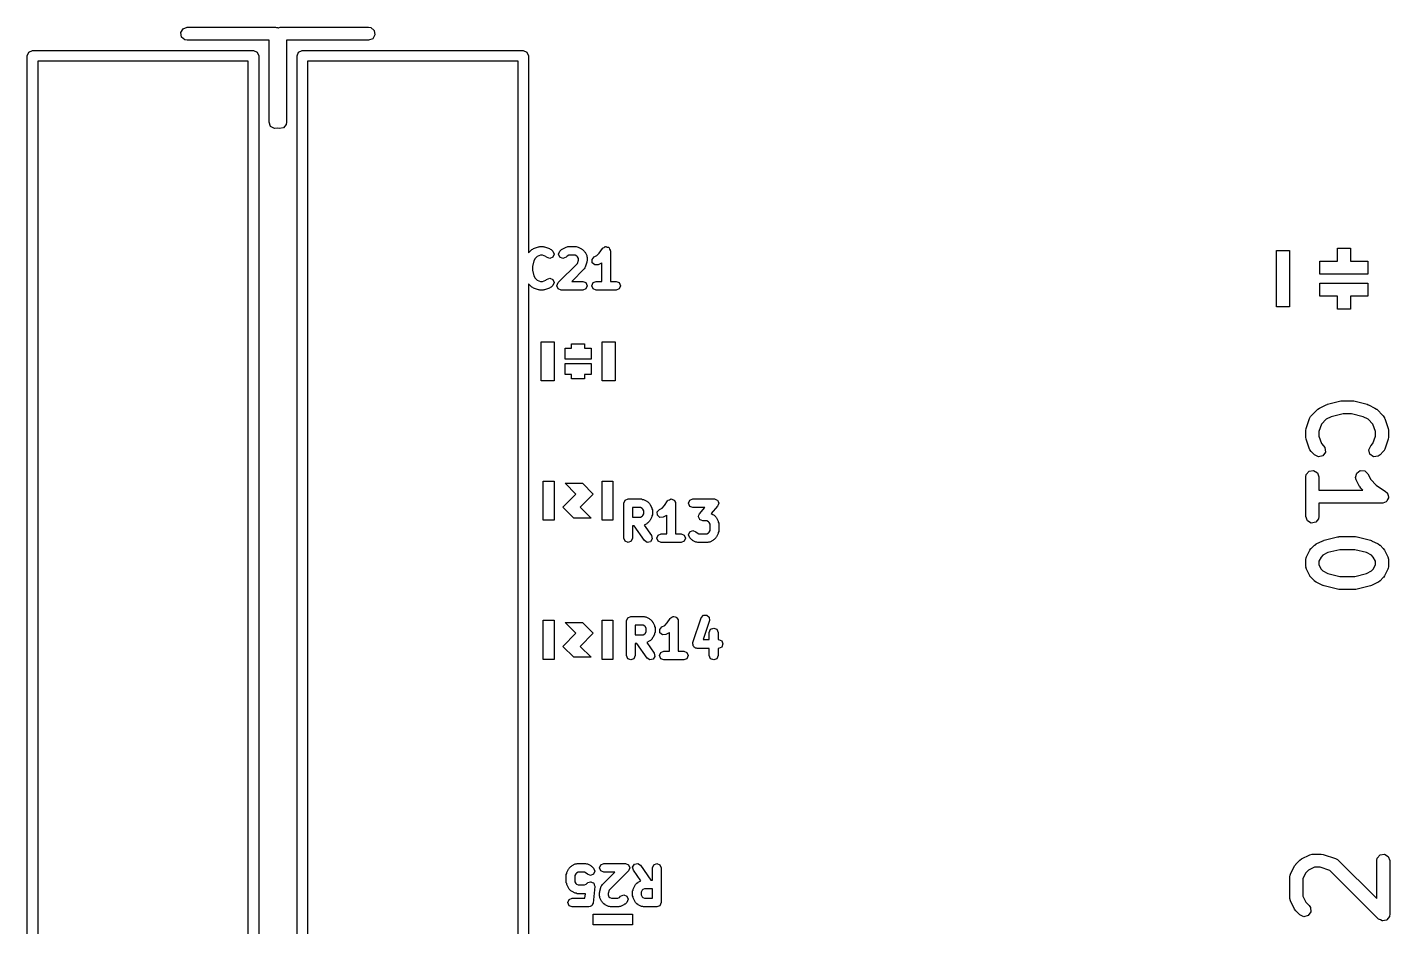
# Model space of a CAD drawing. Extents: x 99.7 to 144.3, y -109.9 to -50.
# Drawn here: x 119.12 to 134.78, y -60.3 to -49.96 of the extents above; entities that cross this region are included whole.
import ezdxf

# ---------------------------------------------------------------- set-up
doc = ezdxf.new("R2010")
doc.units = 0
doc.layers.add('BLACK', color=7, linetype='CONTINUOUS')

msp = doc.modelspace()

# ---------------------------------------------------------------- linework, layer by layer
at = {"layer": 'BLACK', "linetype": 'CONTINUOUS'}
for p, q in [((120.884, -50.023), (120.91, -49.9785)), ((120.893, -50.0735), (120.884, -50.023)), ((120.932, -50.1065), (120.893, -50.0735)), ((120.91, -49.9785), (120.958, -49.961)), ((120.958, -49.961), (121.974, -49.961)), ((121.974, -49.961), (121.984, -49.9627)), ((121.984, -49.9627), (121.987, -49.9621)), ((121.987, -49.9621), (121.99, -49.9638)), ((121.99, -49.9638), (122, -49.9655)), ((122, -49.9655), (122.003, -49.9685)), ((122.003, -49.9685), (122.008, -49.9677)), ((122.008, -49.9677), (122.026, -49.961)), ((122.026, -49.961), (123.042, -49.961)), ((123.042, -49.961), (123.068, -49.9655)), ((123.09, -50.0935), (123.042, -50.111)), ((123.068, -49.9655), (123.107, -49.9985)), ((123.116, -50.049), (123.09, -50.0935)), ((123.107, -49.9985), (123.116, -50.049)), ((119.12, -50.29), (119.138, -50.2476)), ((119.138, -50.2476), (119.18, -50.23)), ((119.18, -50.23), (121.72, -50.23)), ((120.958, -50.111), (120.932, -50.1065)), ((121.899, -50.111), (120.958, -50.111)), ((121.72, -50.23), (121.762, -50.2476)), ((121.762, -50.2476), (121.78, -50.29)), ((121.899, -51.052), (121.899, -50.111)), ((123.042, -50.111), (122.101, -50.111)), ((122.101, -50.111), (122.101, -51.052)), ((122.22, -50.29), (122.238, -50.2476)), ((122.238, -50.2476), (122.28, -50.23)), ((122.28, -50.23), (124.82, -50.23)), ((124.82, -50.23), (124.862, -50.2476)), ((124.862, -50.2476), (124.88, -50.29)), ((119.12, -70.61), (119.12, -50.29)), ((119.24, -50.35), (119.24, -70.55)), ((121.66, -50.35), (119.24, -50.35)), ((121.66, -70.55), (121.66, -50.35)), ((121.78, -50.29), (121.78, -70.61)), ((122.22, -70.61), (122.22, -50.29)), ((122.34, -50.35), (122.34, -70.55)), ((124.76, -50.35), (122.34, -50.35)), ((124.76, -70.55), (124.76, -50.35)), ((124.88, -50.29), (124.88, -52.5517)), ((121.917, -51.1002), (121.899, -51.052)), ((121.961, -51.1259), (121.917, -51.1002)), ((122.001, -51.1188), (121.961, -51.1259)), ((122.013, -51.1259), (122.001, -51.1188)), ((122.064, -51.117), (122.013, -51.1259)), ((122.096, -51.0777), (122.064, -51.117)), ((122.101, -51.052), (122.096, -51.0777)), ((124.88, -52.5517), (124.917, -52.5146)), ((124.917, -52.5146), (124.928, -52.5102)), ((124.928, -52.5102), (124.937, -52.5026)), ((124.937, -52.5026), (124.994, -52.4835)), ((124.979, -52.5937), (124.955, -52.6177)), ((125.018, -52.581), (124.979, -52.5937)), ((124.994, -52.4835), (125.002, -52.4841)), ((125.002, -52.4841), (125.01, -52.481)), ((125.01, -52.481), (125.048, -52.481)), ((125.04, -52.581), (125.018, -52.581)), ((125.078, -52.5937), (125.04, -52.581)), ((125.048, -52.481), (125.055, -52.4841)), ((125.055, -52.4841), (125.063, -52.4835)), ((125.063, -52.4835), (125.121, -52.5026)), ((125.088, -52.6044), (125.078, -52.5937)), ((125.124, -52.619), (125.088, -52.6044)), ((125.121, -52.5026), (125.129, -52.5102)), ((125.159, -52.6044), (125.124, -52.619)), ((125.129, -52.5102), (125.14, -52.5146)), ((125.14, -52.5146), (125.159, -52.5337)), ((125.159, -52.5337), (125.174, -52.569)), ((125.174, -52.569), (125.159, -52.6044)), ((125.226, -52.569), (125.241, -52.5337)), ((125.241, -52.6044), (125.226, -52.569)), ((125.241, -52.5337), (125.26, -52.5146)), ((125.276, -52.619), (125.241, -52.6044)), ((125.26, -52.5146), (125.267, -52.5115)), ((125.267, -52.5115), (125.273, -52.5053)), ((125.273, -52.5053), (125.311, -52.4862)), ((125.312, -52.6044), (125.276, -52.619)), ((125.311, -52.4862), (125.323, -52.4854)), ((125.325, -52.5911), (125.312, -52.6044)), ((125.323, -52.4854), (125.333, -52.481)), ((125.345, -52.581), (125.325, -52.5911)), ((125.333, -52.481), (125.429, -52.481)), ((125.417, -52.581), (125.345, -52.581)), ((125.437, -52.5911), (125.417, -52.581)), ((125.429, -52.481), (125.439, -52.4854)), ((125.445, -52.5987), (125.437, -52.5911)), ((125.439, -52.4854), (125.451, -52.4862)), ((125.455, -52.6189), (125.445, -52.5987)), ((125.451, -52.4862), (125.489, -52.5053)), ((125.489, -52.5053), (125.494, -52.5115)), ((125.494, -52.5115), (125.502, -52.5146)), ((125.502, -52.5146), (125.521, -52.5337)), ((125.521, -52.5337), (125.524, -52.5413)), ((125.524, -52.5413), (125.53, -52.5467)), ((125.53, -52.5467), (125.549, -52.5848)), ((125.549, -52.5848), (125.55, -52.5964)), ((125.55, -52.5964), (125.555, -52.6071)), ((125.555, -52.6071), (125.555, -52.6452)), ((125.61, -52.6294), (125.635, -52.6005)), ((125.635, -52.6005), (125.666, -52.5851)), ((125.666, -52.5851), (125.694, -52.5562)), ((125.694, -52.5562), (125.73, -52.5032)), ((125.73, -52.5032), (125.734, -52.5004)), ((125.734, -52.5004), (125.736, -52.4956)), ((125.736, -52.4956), (125.75, -52.49)), ((125.75, -52.49), (125.762, -52.4819)), ((125.762, -52.4819), (125.767, -52.4829)), ((125.767, -52.4829), (125.771, -52.481)), ((125.771, -52.481), (125.785, -52.4865)), ((125.785, -52.4865), (125.799, -52.4894)), ((125.799, -52.4894), (125.802, -52.4936)), ((125.802, -52.4936), (125.807, -52.4956)), ((125.807, -52.4956), (125.812, -52.5091)), ((125.812, -52.5091), (125.82, -52.5211)), ((125.82, -52.5211), (125.819, -52.5262)), ((125.819, -52.5262), (125.821, -52.531)), ((125.821, -52.531), (125.821, -52.881)), ((133.475, -53.175), (133.475, -52.525)), ((133.475, -52.525), (133.625, -52.525)), ((133.625, -52.525), (133.625, -53.175)), ((134.175, -52.65), (134.175, -52.5)), ((134.175, -52.5), (134.325, -52.5)), ((134.325, -52.5), (134.325, -52.65)), ((124.942, -52.6436), (124.926, -52.7085)), ((124.926, -52.7085), (124.926, -52.7534)), ((124.926, -52.7534), (124.942, -52.8183)), ((124.955, -52.6177), (124.942, -52.6436)), ((125.222, -52.8956), (125.442, -52.6754)), ((125.521, -52.7377), (125.378, -52.881)), ((125.442, -52.6754), (125.455, -52.6371)), ((125.455, -52.6371), (125.455, -52.6189)), ((125.526, -52.727), (125.521, -52.7377)), ((125.533, -52.7182), (125.526, -52.727)), ((125.552, -52.661), (125.533, -52.7182)), ((125.555, -52.6452), (125.552, -52.6528)), ((125.552, -52.6528), (125.552, -52.661)), ((125.612, -52.6676), (125.61, -52.6294)), ((125.641, -52.6927), (125.612, -52.6676)), ((125.68, -52.69), (125.641, -52.6927)), ((125.718, -52.6709), (125.68, -52.69)), ((125.721, -52.6665), (125.718, -52.6709)), ((125.721, -52.881), (125.721, -52.6665)), ((133.975, -52.8), (133.975, -52.65)), ((133.975, -52.65), (134.175, -52.65)), ((134.325, -52.65), (134.525, -52.65)), ((134.525, -52.65), (134.525, -52.8)), ((124.917, -52.9473), (124.88, -52.9102)), ((124.88, -52.9102), (124.88, -70.61)), ((124.942, -52.8183), (124.955, -52.8442)), ((124.955, -52.8442), (124.979, -52.8682)), ((124.979, -52.8682), (125.018, -52.881)), ((125.018, -52.881), (125.04, -52.881)), ((125.04, -52.881), (125.078, -52.8682)), ((125.078, -52.8682), (125.088, -52.8575)), ((125.088, -52.8575), (125.124, -52.8429)), ((125.124, -52.8429), (125.159, -52.8575)), ((125.159, -52.8575), (125.174, -52.8929)), ((125.174, -52.8929), (125.159, -52.9282)), ((125.207, -52.931), (125.222, -52.8956)), ((125.378, -52.881), (125.505, -52.881)), ((125.505, -52.881), (125.54, -52.8956)), ((125.54, -52.8956), (125.555, -52.931)), ((125.607, -52.931), (125.622, -52.8956)), ((125.622, -52.8956), (125.657, -52.881)), ((125.657, -52.881), (125.721, -52.881)), ((125.821, -52.881), (125.886, -52.881)), ((125.886, -52.881), (125.921, -52.8956)), ((125.921, -52.8956), (125.936, -52.931)), ((134.525, -52.8), (133.975, -52.8)), ((133.975, -53.05), (133.975, -52.9)), ((133.975, -52.9), (134.525, -52.9)), ((134.525, -52.9), (134.525, -53.05)), ((124.928, -52.9517), (124.917, -52.9473)), ((124.937, -52.9593), (124.928, -52.9517)), ((124.994, -52.9784), (124.937, -52.9593)), ((125.002, -52.9778), (124.994, -52.9784)), ((125.01, -52.981), (125.002, -52.9778)), ((125.048, -52.981), (125.01, -52.981)), ((125.055, -52.9778), (125.048, -52.981)), ((125.063, -52.9784), (125.055, -52.9778)), ((125.121, -52.9593), (125.063, -52.9784)), ((125.129, -52.9517), (125.121, -52.9593)), ((125.14, -52.9473), (125.129, -52.9517)), ((125.159, -52.9282), (125.14, -52.9473)), ((125.222, -52.9663), (125.207, -52.931)), ((125.257, -52.981), (125.222, -52.9663)), ((125.505, -52.981), (125.257, -52.981)), ((125.54, -52.9663), (125.505, -52.981)), ((125.555, -52.931), (125.54, -52.9663)), ((125.622, -52.9663), (125.607, -52.931)), ((125.657, -52.981), (125.622, -52.9663)), ((125.886, -52.981), (125.657, -52.981)), ((125.921, -52.9663), (125.886, -52.981)), ((125.936, -52.931), (125.921, -52.9663)), ((134.175, -53.05), (133.975, -53.05)), ((134.175, -53.2), (134.175, -53.05)), ((134.525, -53.05), (134.325, -53.05)), ((134.325, -53.05), (134.325, -53.2)), ((133.625, -53.175), (133.475, -53.175)), ((134.325, -53.2), (134.175, -53.2)), ((125.025, -54.025), (125.025, -53.575)), ((125.025, -53.575), (125.175, -53.575)), ((125.175, -53.575), (125.175, -54.025)), ((125.3, -53.775), (125.3, -53.65)), ((125.3, -53.65), (125.375, -53.65)), ((125.375, -53.65), (125.375, -53.6)), ((125.375, -53.6), (125.525, -53.6)), ((125.525, -53.6), (125.525, -53.65)), ((125.525, -53.65), (125.6, -53.65)), ((125.6, -53.65), (125.6, -53.775)), ((125.725, -54.025), (125.725, -53.575)), ((125.725, -53.575), (125.875, -53.575)), ((125.875, -53.575), (125.875, -54.025)), ((125.6, -53.775), (125.3, -53.775)), ((125.3, -53.95), (125.3, -53.825)), ((125.3, -53.825), (125.6, -53.825)), ((125.6, -53.825), (125.6, -53.95)), ((125.375, -53.95), (125.3, -53.95)), ((125.375, -54), (125.375, -53.95)), ((125.525, -54), (125.375, -54)), ((125.6, -53.95), (125.525, -53.95)), ((125.525, -53.95), (125.525, -54)), ((125.175, -54.025), (125.025, -54.025)), ((125.875, -54.025), (125.725, -54.025)), ((133.969, -54.3365), (134.045, -54.2984)), ((134.045, -54.2984), (134.057, -54.2947)), ((134.057, -54.2947), (134.06, -54.2927)), ((134.06, -54.2927), (134.213, -54.2546)), ((134.213, -54.2546), (134.228, -54.2536)), ((134.228, -54.2536), (134.231, -54.2524)), ((134.231, -54.2524), (134.345, -54.2524)), ((134.345, -54.2524), (134.36, -54.255)), ((134.36, -54.255), (134.363, -54.2546)), ((134.363, -54.2546), (134.516, -54.2927)), ((134.516, -54.2927), (134.528, -54.298)), ((134.528, -54.298), (134.531, -54.2984)), ((134.531, -54.2984), (134.607, -54.3365)), ((133.817, -54.5703), (133.855, -54.456)), ((133.855, -54.456), (133.867, -54.4331)), ((133.867, -54.4331), (133.871, -54.4308)), ((133.871, -54.4308), (133.873, -54.4267)), ((133.873, -54.4267), (133.949, -54.3505)), ((133.949, -54.3505), (133.968, -54.3377)), ((133.968, -54.3377), (133.969, -54.3365)), ((134.047, -54.4652), (133.992, -54.5203)), ((134.105, -54.4362), (134.047, -54.4652)), ((134.24, -54.4024), (134.105, -54.4362)), ((134.336, -54.4024), (134.24, -54.4024)), ((134.471, -54.4362), (134.336, -54.4024)), ((134.529, -54.4652), (134.471, -54.4362)), ((134.584, -54.5203), (134.529, -54.4652)), ((134.607, -54.3365), (134.625, -54.3498)), ((134.625, -54.3498), (134.627, -54.3505)), ((134.627, -54.3505), (134.703, -54.4267)), ((134.703, -54.4267), (134.718, -54.4481)), ((134.718, -54.4481), (134.718, -54.4525)), ((134.718, -54.4525), (134.721, -54.456)), ((134.721, -54.456), (134.759, -54.5703)), ((133.813, -54.594), (133.817, -54.572)), ((133.813, -54.6702), (133.813, -54.594)), ((133.817, -54.572), (133.817, -54.5703)), ((133.992, -54.5203), (133.963, -54.6062)), ((133.963, -54.6062), (133.963, -54.6581)), ((134.613, -54.6062), (134.584, -54.5203)), ((134.613, -54.6581), (134.613, -54.6062)), ((134.759, -54.5703), (134.763, -54.5925)), ((134.763, -54.5925), (134.763, -54.594)), ((134.763, -54.594), (134.763, -54.6702)), ((133.814, -54.6718), (133.813, -54.6702)), ((133.817, -54.694), (133.814, -54.6718)), ((133.855, -54.8082), (133.817, -54.694)), ((133.963, -54.6581), (133.992, -54.744)), ((133.992, -54.744), (134.017, -54.7696)), ((134.017, -54.7696), (134.032, -54.7909)), ((134.032, -54.7909), (134.037, -54.842)), ((134.537, -54.8161), (134.559, -54.7696)), ((134.559, -54.7696), (134.584, -54.744)), ((134.584, -54.744), (134.613, -54.6581)), ((134.759, -54.694), (134.721, -54.8082)), ((134.763, -54.6702), (134.759, -54.6923)), ((134.759, -54.6923), (134.759, -54.694)), ((133.858, -54.8118), (133.855, -54.8082)), ((133.858, -54.8162), (133.858, -54.8118)), ((133.873, -54.8376), (133.858, -54.8162)), ((133.911, -54.8757), (133.873, -54.8376)), ((133.958, -54.8973), (133.911, -54.8757)), ((134.007, -54.8841), (133.958, -54.8973)), ((134.037, -54.842), (134.007, -54.8841)), ((134.55, -54.8656), (134.537, -54.8161)), ((134.592, -54.8951), (134.55, -54.8656)), ((134.644, -54.8906), (134.592, -54.8951)), ((134.665, -54.8757), (134.644, -54.8906)), ((134.703, -54.8376), (134.665, -54.8757)), ((134.705, -54.8335), (134.703, -54.8376)), ((134.709, -54.8311), (134.705, -54.8335)), ((134.721, -54.8082), (134.709, -54.8311)), ((133.813, -55.1274), (133.818, -55.1017)), ((133.818, -55.1017), (133.851, -55.0624)), ((133.851, -55.0624), (133.901, -55.0535)), ((133.901, -55.0535), (133.946, -55.0792)), ((133.946, -55.0792), (133.963, -55.1274)), ((134.385, -55.136), (134.397, -55.0861)), ((134.397, -55.0861), (134.438, -55.0555)), ((134.438, -55.0555), (134.489, -55.0586)), ((134.489, -55.0586), (134.527, -55.0938)), ((134.527, -55.0938), (134.559, -55.1591)), ((125.05, -55.625), (125.05, -55.175)), ((125.05, -55.175), (125.175, -55.175)), ((125.175, -55.175), (125.175, -55.625)), ((125.425, -55.325), (125.3, -55.2)), ((125.3, -55.2), (125.5, -55.2)), ((125.5, -55.2), (125.625, -55.325)), ((125.725, -55.625), (125.725, -55.175)), ((125.725, -55.175), (125.85, -55.175)), ((125.85, -55.175), (125.85, -55.625)), ((133.813, -55.5845), (133.813, -55.1274)), ((133.963, -55.1274), (133.963, -55.281)), ((134.392, -55.1609), (134.385, -55.136)), ((134.431, -55.2371), (134.392, -55.1609)), ((134.432, -55.2382), (134.431, -55.2371)), ((134.445, -55.2566), (134.432, -55.2382)), ((134.469, -55.281), (134.445, -55.2566)), ((134.559, -55.1591), (134.622, -55.2215)), ((134.622, -55.2215), (134.73, -55.2935)), ((125.275, -55.475), (125.425, -55.325)), ((125.625, -55.325), (125.475, -55.475)), ((125.975, -55.431), (125.99, -55.3956)), ((125.99, -55.3956), (126.025, -55.381)), ((126.025, -55.381), (126.178, -55.381)), ((126.178, -55.381), (126.188, -55.3854)), ((126.188, -55.3854), (126.2, -55.3862)), ((126.2, -55.3862), (126.238, -55.4053)), ((126.238, -55.4053), (126.243, -55.4115)), ((126.243, -55.4115), (126.251, -55.4146)), ((126.251, -55.4146), (126.27, -55.4337)), ((126.444, -55.4562), (126.479, -55.4032)), ((126.479, -55.4032), (126.483, -55.4004)), ((126.483, -55.4004), (126.485, -55.3956)), ((126.485, -55.3956), (126.499, -55.39)), ((126.499, -55.39), (126.511, -55.3819)), ((126.511, -55.3819), (126.516, -55.3829)), ((126.516, -55.3829), (126.52, -55.381)), ((126.52, -55.381), (126.534, -55.3865)), ((126.534, -55.3865), (126.548, -55.3893)), ((126.548, -55.3893), (126.551, -55.3936)), ((126.551, -55.3936), (126.556, -55.3956)), ((126.556, -55.3956), (126.561, -55.409)), ((126.561, -55.409), (126.57, -55.4211)), ((126.57, -55.4211), (126.569, -55.4262)), ((126.718, -55.431), (126.733, -55.3956)), ((126.733, -55.3956), (126.768, -55.381)), ((126.768, -55.381), (127.016, -55.381)), ((127.016, -55.381), (127.032, -55.3877)), ((127.032, -55.3877), (127.049, -55.3933)), ((127.049, -55.3933), (127.049, -55.3949)), ((127.049, -55.3949), (127.051, -55.3956)), ((127.051, -55.3956), (127.058, -55.4119)), ((127.058, -55.4119), (127.066, -55.4276)), ((133.963, -55.281), (134.469, -55.281)), ((134.716, -55.4208), (134.696, -55.4305)), ((134.736, -55.4134), (134.716, -55.4208)), ((134.73, -55.2935), (134.749, -55.3115)), ((134.738, -55.4097), (134.736, -55.4134)), ((134.742, -55.4078), (134.738, -55.4097)), ((134.751, -55.3878), (134.742, -55.4078)), ((134.749, -55.3115), (134.75, -55.3157)), ((134.75, -55.3157), (134.753, -55.3185)), ((134.762, -55.369), (134.751, -55.3878)), ((134.753, -55.3185), (134.757, -55.3399)), ((134.757, -55.3399), (134.763, -55.3608)), ((134.763, -55.3608), (134.761, -55.3647)), ((134.761, -55.3647), (134.762, -55.369)), ((125.4, -55.6), (125.275, -55.475)), ((125.475, -55.475), (125.6, -55.6)), ((125.975, -55.831), (125.975, -55.431)), ((126.075, -55.481), (126.075, -55.5905)), ((126.166, -55.481), (126.075, -55.481)), ((126.186, -55.4911), (126.166, -55.481)), ((126.166, -55.5905), (126.186, -55.5803)), ((126.194, -55.4987), (126.186, -55.4911)), ((126.186, -55.5803), (126.194, -55.5728)), ((126.204, -55.5189), (126.194, -55.4987)), ((126.194, -55.5728), (126.204, -55.5525)), ((126.204, -55.5525), (126.204, -55.5189)), ((126.27, -55.4337), (126.273, -55.4413)), ((126.273, -55.4413), (126.279, -55.4467)), ((126.279, -55.4467), (126.299, -55.4848)), ((126.299, -55.4848), (126.299, -55.4964)), ((126.299, -55.4964), (126.304, -55.5071)), ((126.304, -55.5643), (126.299, -55.575)), ((126.299, -55.575), (126.299, -55.5866)), ((126.304, -55.5071), (126.304, -55.5643)), ((126.359, -55.5294), (126.384, -55.5005)), ((126.361, -55.5676), (126.359, -55.5294)), ((126.39, -55.5927), (126.361, -55.5676)), ((126.384, -55.5005), (126.415, -55.4851)), ((126.415, -55.4851), (126.444, -55.4562)), ((126.467, -55.5709), (126.429, -55.59)), ((126.47, -55.5665), (126.467, -55.5709)), ((126.47, -55.781), (126.47, -55.5665)), ((126.569, -55.4262), (126.57, -55.431)), ((126.57, -55.431), (126.57, -55.781)), ((126.733, -55.4663), (126.718, -55.431)), ((126.768, -55.481), (126.733, -55.4663)), ((126.906, -55.481), (126.768, -55.481)), ((126.832, -55.5833), (126.839, -55.5671)), ((126.839, -55.5671), (126.845, -55.5504)), ((126.845, -55.5504), (126.906, -55.481)), ((127.053, -55.4639), (126.98, -55.5477)), ((126.98, -55.5477), (127, -55.5577)), ((127, -55.5577), (127.005, -55.5639)), ((127.005, -55.5639), (127.013, -55.567)), ((127.013, -55.567), (127.032, -55.5861)), ((127.059, -55.4472), (127.053, -55.4639)), ((127.066, -55.431), (127.059, -55.4472)), ((127.066, -55.4276), (127.065, -55.4293)), ((127.065, -55.4293), (127.066, -55.431)), ((134.688, -55.431), (133.963, -55.431)), ((133.963, -55.431), (133.963, -55.5845)), ((134.692, -55.4295), (134.688, -55.431)), ((134.696, -55.4305), (134.692, -55.4295)), ((125.175, -55.625), (125.05, -55.625)), ((125.6, -55.6), (125.4, -55.6)), ((125.85, -55.625), (125.725, -55.625)), ((126.075, -55.5905), (126.166, -55.5905)), ((126.094, -55.6905), (126.075, -55.6905)), ((126.075, -55.6905), (126.075, -55.831)), ((126.213, -55.8596), (126.094, -55.6905)), ((126.238, -55.6661), (126.209, -55.6804)), ((126.209, -55.6804), (126.295, -55.8023)), ((126.243, -55.6599), (126.238, -55.6661)), ((126.251, -55.6568), (126.243, -55.6599)), ((126.27, -55.6377), (126.251, -55.6568)), ((126.273, -55.6301), (126.27, -55.6377)), ((126.279, -55.6247), (126.273, -55.6301)), ((126.299, -55.5866), (126.279, -55.6247)), ((126.429, -55.59), (126.39, -55.5927)), ((126.833, -55.585), (126.832, -55.5833)), ((126.832, -55.5867), (126.833, -55.585)), ((126.84, -55.6024), (126.832, -55.5867)), ((126.847, -55.6187), (126.84, -55.6024)), ((126.849, -55.6194), (126.847, -55.6187)), ((126.849, -55.621), (126.849, -55.6194)), ((126.866, -55.6266), (126.849, -55.621)), ((126.882, -55.6333), (126.866, -55.6266)), ((126.928, -55.6333), (126.882, -55.6333)), ((126.948, -55.6435), (126.928, -55.6333)), ((126.956, -55.651), (126.948, -55.6435)), ((126.966, -55.6713), (126.956, -55.651)), ((126.966, -55.743), (126.966, -55.6713)), ((127.032, -55.5861), (127.035, -55.5937)), ((127.035, -55.5937), (127.041, -55.5991)), ((127.041, -55.5991), (127.06, -55.6372)), ((127.06, -55.6372), (127.061, -55.6488)), ((127.061, -55.6488), (127.066, -55.6595)), ((127.066, -55.6595), (127.066, -55.7548)), ((133.831, -55.6327), (133.813, -55.5845)), ((133.875, -55.6584), (133.831, -55.6327)), ((133.926, -55.6495), (133.875, -55.6584)), ((133.959, -55.6102), (133.926, -55.6495)), ((133.963, -55.5845), (133.959, -55.6102)), ((125.99, -55.8663), (125.975, -55.831)), ((126.025, -55.881), (125.99, -55.8663)), ((126.061, -55.8663), (126.025, -55.881)), ((126.075, -55.831), (126.061, -55.8663)), ((126.245, -55.8802), (126.213, -55.8596)), ((126.282, -55.8719), (126.245, -55.8802)), ((126.303, -55.8396), (126.282, -55.8719)), ((126.295, -55.8023), (126.303, -55.8396)), ((126.356, -55.831), (126.371, -55.7956)), ((126.371, -55.8663), (126.356, -55.831)), ((126.371, -55.7956), (126.406, -55.781)), ((126.406, -55.881), (126.371, -55.8663)), ((126.406, -55.781), (126.47, -55.781)), ((126.635, -55.881), (126.406, -55.881)), ((126.57, -55.781), (126.635, -55.781)), ((126.635, -55.781), (126.67, -55.7956)), ((126.67, -55.8663), (126.635, -55.881)), ((126.67, -55.7956), (126.685, -55.831)), ((126.685, -55.831), (126.67, -55.8663)), ((126.718, -55.7929), (126.733, -55.7575)), ((126.733, -55.8282), (126.718, -55.7929)), ((126.733, -55.7575), (126.768, -55.7429)), ((126.752, -55.8473), (126.733, -55.8282)), ((126.759, -55.8504), (126.752, -55.8473)), ((126.765, -55.8566), (126.759, -55.8504)), ((126.803, -55.8757), (126.765, -55.8566)), ((126.768, -55.7429), (126.803, -55.7575)), ((126.803, -55.7575), (126.817, -55.7708)), ((126.814, -55.8765), (126.803, -55.8757)), ((126.825, -55.881), (126.814, -55.8765)), ((126.817, -55.7708), (126.837, -55.781)), ((126.94, -55.881), (126.825, -55.881)), ((126.837, -55.781), (126.928, -55.781)), ((126.928, -55.781), (126.948, -55.7708)), ((126.95, -55.8765), (126.94, -55.881)), ((126.948, -55.7708), (126.956, -55.7632)), ((126.962, -55.8757), (126.95, -55.8765)), ((126.956, -55.7632), (126.966, -55.743)), ((127, -55.8566), (126.962, -55.8757)), ((127.005, -55.8504), (127, -55.8566)), ((127.013, -55.8473), (127.005, -55.8504)), ((127.032, -55.8282), (127.013, -55.8473)), ((127.035, -55.8206), (127.032, -55.8282)), ((127.041, -55.8152), (127.035, -55.8206)), ((127.06, -55.7771), (127.041, -55.8152)), ((127.061, -55.7655), (127.06, -55.7771)), ((127.066, -55.7548), (127.061, -55.7655)), ((133.931, -55.8984), (134.007, -55.8603)), ((134.007, -55.8603), (134.019, -55.8566)), ((134.019, -55.8566), (134.022, -55.8546)), ((134.022, -55.8546), (134.175, -55.8165)), ((134.175, -55.8165), (134.19, -55.8155)), ((134.19, -55.8155), (134.193, -55.8143)), ((134.193, -55.8143), (134.383, -55.8143)), ((134.383, -55.8143), (134.398, -55.8169)), ((134.398, -55.8169), (134.402, -55.8165)), ((134.402, -55.8165), (134.554, -55.8546)), ((134.554, -55.8546), (134.566, -55.8599)), ((134.566, -55.8599), (134.569, -55.8603)), ((134.569, -55.8603), (134.645, -55.8984)), ((133.818, -56.0541), (133.821, -56.0507)), ((133.821, -56.0462), (133.859, -55.97)), ((133.821, -56.0507), (133.821, -56.0462)), ((133.859, -55.97), (133.872, -55.952)), ((133.872, -55.952), (133.873, -55.9505)), ((133.873, -55.9505), (133.911, -55.9124)), ((133.911, -55.9124), (133.93, -55.8996)), ((133.93, -55.8996), (133.931, -55.8984)), ((133.988, -56.048), (133.963, -56.0975)), ((134.009, -56.0271), (133.988, -56.048)), ((134.067, -55.9981), (134.009, -56.0271)), ((134.202, -55.9643), (134.067, -55.9981)), ((134.374, -55.9643), (134.202, -55.9643)), ((134.51, -55.9981), (134.374, -55.9643)), ((134.567, -56.0271), (134.51, -55.9981)), ((134.588, -56.048), (134.567, -56.0271)), ((134.613, -56.0975), (134.588, -56.048)), ((134.645, -55.8984), (134.663, -55.9117)), ((134.663, -55.9117), (134.665, -55.9124)), ((134.665, -55.9124), (134.703, -55.9505)), ((134.703, -55.9505), (134.716, -55.9689)), ((134.716, -55.9689), (134.717, -55.97)), ((134.717, -55.97), (134.755, -56.0462)), ((134.755, -56.0462), (134.763, -56.0712)), ((133.813, -56.0798), (133.818, -56.0541)), ((133.813, -56.156), (133.813, -56.0798)), ((133.815, -56.1602), (133.813, -56.156)), ((133.814, -56.1645), (133.815, -56.1602)), ((133.821, -56.1895), (133.814, -56.1645)), ((133.859, -56.2657), (133.821, -56.1895)), ((133.963, -56.0975), (133.963, -56.1382)), ((133.963, -56.1382), (133.988, -56.1877)), ((133.988, -56.1877), (134.009, -56.2086)), ((134.009, -56.2086), (134.067, -56.2376)), ((134.51, -56.2376), (134.567, -56.2086)), ((134.567, -56.2086), (134.588, -56.1877)), ((134.588, -56.1877), (134.613, -56.1382)), ((134.613, -56.1382), (134.613, -56.0975)), ((134.755, -56.1895), (134.717, -56.2657)), ((134.756, -56.185), (134.755, -56.1895)), ((134.759, -56.1816), (134.756, -56.185)), ((134.763, -56.156), (134.759, -56.1816)), ((134.763, -56.0712), (134.762, -56.0755)), ((134.762, -56.0755), (134.763, -56.0798)), ((134.763, -56.0798), (134.763, -56.156)), ((133.86, -56.2668), (133.859, -56.2657)), ((133.873, -56.2852), (133.86, -56.2668)), ((133.911, -56.3233), (133.873, -56.2852)), ((133.913, -56.324), (133.911, -56.3233)), ((133.931, -56.3373), (133.913, -56.324)), ((134.007, -56.3754), (133.931, -56.3373)), ((134.067, -56.2376), (134.202, -56.2714)), ((134.202, -56.2714), (134.374, -56.2714)), ((134.374, -56.2714), (134.51, -56.2376)), ((134.645, -56.3373), (134.569, -56.3754)), ((134.647, -56.3361), (134.645, -56.3373)), ((134.665, -56.3233), (134.647, -56.3361)), ((134.703, -56.2852), (134.665, -56.3233)), ((134.704, -56.2837), (134.703, -56.2852)), ((134.717, -56.2657), (134.704, -56.2837)), ((134.01, -56.3758), (134.007, -56.3754)), ((134.022, -56.3811), (134.01, -56.3758)), ((134.175, -56.4192), (134.022, -56.3811)), ((134.178, -56.4188), (134.175, -56.4192)), ((134.193, -56.4214), (134.178, -56.4188)), ((134.383, -56.4214), (134.193, -56.4214)), ((134.387, -56.4202), (134.383, -56.4214)), ((134.402, -56.4192), (134.387, -56.4202)), ((134.554, -56.3811), (134.402, -56.4192)), ((134.557, -56.3791), (134.554, -56.3811)), ((134.569, -56.3754), (134.557, -56.3791)), ((125.05, -57.225), (125.05, -56.775)), ((125.05, -56.775), (125.175, -56.775)), ((125.175, -56.775), (125.175, -57.225)), ((125.425, -56.925), (125.3, -56.8)), ((125.3, -56.8), (125.5, -56.8)), ((125.5, -56.8), (125.625, -56.925)), ((125.725, -57.225), (125.725, -56.775)), ((125.725, -56.775), (125.85, -56.775)), ((125.85, -56.775), (125.85, -57.225)), ((126.005, -56.781), (126.02, -56.7456)), ((126.005, -57.181), (126.005, -56.781)), ((126.02, -56.7456), (126.055, -56.731)), ((126.055, -56.731), (126.208, -56.731)), ((126.105, -56.831), (126.105, -56.9405)), ((126.196, -56.831), (126.105, -56.831)), ((126.216, -56.8411), (126.196, -56.831)), ((126.208, -56.731), (126.218, -56.7354)), ((126.218, -56.7354), (126.23, -56.7362)), ((126.23, -56.7362), (126.268, -56.7553)), ((126.268, -56.7553), (126.273, -56.7615)), ((126.273, -56.7615), (126.281, -56.7646)), ((126.281, -56.7646), (126.3, -56.7837)), ((126.3, -56.7837), (126.303, -56.7913)), ((126.303, -56.7913), (126.309, -56.7967)), ((126.309, -56.7967), (126.329, -56.8348)), ((126.329, -56.8348), (126.329, -56.8464)), ((126.445, -56.8351), (126.474, -56.8062)), ((126.474, -56.8062), (126.509, -56.7532)), ((126.509, -56.7532), (126.513, -56.7504)), ((126.513, -56.7504), (126.515, -56.7456)), ((126.515, -56.7456), (126.529, -56.74)), ((126.529, -56.74), (126.541, -56.7319)), ((126.541, -56.7319), (126.546, -56.7329)), ((126.546, -56.7329), (126.55, -56.731)), ((126.55, -56.731), (126.564, -56.7365)), ((126.564, -56.7365), (126.578, -56.7393)), ((126.578, -56.7393), (126.581, -56.7436)), ((126.581, -56.7436), (126.586, -56.7456)), ((126.586, -56.7456), (126.591, -56.759)), ((126.591, -56.759), (126.6, -56.7711)), ((126.6, -56.7711), (126.599, -56.7762)), ((126.599, -56.7762), (126.6, -56.781)), ((126.6, -56.781), (126.6, -57.131)), ((126.77, -57.0318), (126.865, -56.7461)), ((126.865, -56.7461), (126.89, -56.7172)), ((126.96, -56.7777), (126.887, -56.9976)), ((126.89, -56.7172), (126.928, -56.7145)), ((126.928, -56.7145), (126.957, -56.7395)), ((126.957, -56.7395), (126.96, -56.7777)), ((125.275, -57.075), (125.425, -56.925)), ((125.625, -56.925), (125.475, -57.075)), ((126.105, -56.9405), (126.196, -56.9405)), ((126.196, -56.9405), (126.216, -56.9303)), ((126.224, -56.8487), (126.216, -56.8411)), ((126.216, -56.9303), (126.224, -56.9228)), ((126.234, -56.8689), (126.224, -56.8487)), ((126.224, -56.9228), (126.234, -56.9025)), ((126.234, -56.9025), (126.234, -56.8689)), ((126.3, -56.9877), (126.281, -57.0068)), ((126.303, -56.9801), (126.3, -56.9877)), ((126.309, -56.9747), (126.303, -56.9801)), ((126.329, -56.9366), (126.309, -56.9747)), ((126.329, -56.8464), (126.334, -56.8571)), ((126.334, -56.9143), (126.329, -56.925)), ((126.329, -56.925), (126.329, -56.9366)), ((126.334, -56.8571), (126.334, -56.9143)), ((126.389, -56.8794), (126.414, -56.8505)), ((126.391, -56.9176), (126.389, -56.8794)), ((126.42, -56.9427), (126.391, -56.9176)), ((126.414, -56.8505), (126.445, -56.8351)), ((126.459, -56.94), (126.42, -56.9427)), ((126.497, -56.9209), (126.459, -56.94)), ((126.5, -56.9165), (126.497, -56.9209)), ((126.5, -57.131), (126.5, -56.9165)), ((126.958, -56.9143), (126.972, -56.8789)), ((126.958, -56.9976), (126.958, -56.9143)), ((126.972, -56.8789), (127.008, -56.8643)), ((127.008, -56.8643), (127.043, -56.8789)), ((127.043, -56.8789), (127.058, -56.9143)), ((127.058, -56.9143), (127.058, -56.9976)), ((125.4, -57.2), (125.275, -57.075)), ((125.475, -57.075), (125.6, -57.2)), ((126.124, -57.0405), (126.105, -57.0405)), ((126.105, -57.0405), (126.105, -57.181)), ((126.243, -57.2096), (126.124, -57.0405)), ((126.268, -57.0161), (126.239, -57.0304)), ((126.239, -57.0304), (126.325, -57.1523)), ((126.273, -57.0099), (126.268, -57.0161)), ((126.281, -57.0068), (126.273, -57.0099)), ((126.386, -57.181), (126.401, -57.1456)), ((126.401, -57.1456), (126.436, -57.131)), ((126.436, -57.131), (126.5, -57.131)), ((126.6, -57.131), (126.665, -57.131)), ((126.665, -57.131), (126.7, -57.1456)), ((126.7, -57.1456), (126.715, -57.181)), ((126.767, -57.0476), (126.77, -57.04)), ((126.772, -57.0584), (126.767, -57.0476)), ((126.77, -57.04), (126.77, -57.0318)), ((126.772, -57.07), (126.772, -57.0584)), ((126.779, -57.0754), (126.772, -57.07)), ((126.782, -57.083), (126.779, -57.0754)), ((126.793, -57.0874), (126.782, -57.083)), ((126.801, -57.0951), (126.793, -57.0874)), ((126.81, -57.0945), (126.801, -57.0951)), ((126.817, -57.0976), (126.81, -57.0945)), ((126.958, -57.0976), (126.817, -57.0976)), ((126.887, -56.9976), (126.958, -56.9976)), ((126.958, -57.181), (126.958, -57.0976)), ((127.058, -56.9976), (127.065, -56.9976)), ((127.065, -57.0976), (127.058, -57.0976)), ((127.058, -57.0976), (127.058, -57.181)), ((127.065, -56.9976), (127.1, -57.0123)), ((127.1, -57.083), (127.065, -57.0976)), ((127.1, -57.0123), (127.115, -57.0476)), ((127.115, -57.0476), (127.1, -57.083)), ((125.175, -57.225), (125.05, -57.225)), ((125.6, -57.2), (125.4, -57.2)), ((125.85, -57.225), (125.725, -57.225)), ((126.02, -57.2163), (126.005, -57.181)), ((126.055, -57.231), (126.02, -57.2163)), ((126.091, -57.2163), (126.055, -57.231)), ((126.105, -57.181), (126.091, -57.2163)), ((126.275, -57.2302), (126.243, -57.2096)), ((126.312, -57.2219), (126.275, -57.2302)), ((126.333, -57.1896), (126.312, -57.2219)), ((126.325, -57.1523), (126.333, -57.1896)), ((126.401, -57.2163), (126.386, -57.181)), ((126.436, -57.231), (126.401, -57.2163)), ((126.665, -57.231), (126.436, -57.231)), ((126.7, -57.2163), (126.665, -57.231)), ((126.715, -57.181), (126.7, -57.2163)), ((126.972, -57.2163), (126.958, -57.181)), ((127.008, -57.231), (126.972, -57.2163)), ((127.043, -57.2163), (127.008, -57.231)), ((127.058, -57.181), (127.043, -57.2163)), ((133.764, -59.5163), (133.859, -59.4686)), ((133.859, -59.4686), (133.884, -59.4612)), ((133.884, -59.4612), (133.889, -59.4622)), ((133.889, -59.4622), (133.893, -59.4607)), ((133.893, -59.4607), (133.988, -59.4607)), ((133.988, -59.4607), (134.01, -59.4646)), ((134.01, -59.4646), (134.012, -59.4646)), ((134.012, -59.4646), (134.155, -59.5122)), ((134.632, -59.5101), (134.665, -59.4708)), ((134.665, -59.4708), (134.715, -59.4619)), ((134.715, -59.4619), (134.76, -59.4875)), ((134.76, -59.4875), (134.777, -59.5357)), ((125.32, -59.6729), (125.339, -59.6348)), ((125.339, -59.6348), (125.345, -59.6294)), ((125.345, -59.6294), (125.348, -59.6218)), ((125.348, -59.6218), (125.367, -59.6027)), ((125.367, -59.6027), (125.375, -59.5996)), ((125.375, -59.5996), (125.38, -59.5934)), ((125.38, -59.5934), (125.418, -59.5743)), ((125.418, -59.5743), (125.43, -59.5735)), ((125.43, -59.5735), (125.44, -59.569)), ((125.44, -59.569), (125.536, -59.569)), ((125.536, -59.569), (125.546, -59.5735)), ((125.546, -59.5735), (125.558, -59.5743)), ((125.558, -59.5743), (125.596, -59.5934)), ((125.596, -59.5934), (125.602, -59.5996)), ((125.602, -59.5996), (125.609, -59.6027)), ((125.609, -59.6027), (125.628, -59.6218)), ((125.628, -59.6218), (125.643, -59.6571)), ((125.695, -59.619), (125.71, -59.5837)), ((125.71, -59.6544), (125.695, -59.619)), ((125.71, -59.5837), (125.745, -59.569)), ((125.745, -59.569), (125.993, -59.569)), ((125.993, -59.569), (126.028, -59.5837)), ((126.028, -59.5837), (126.043, -59.619)), ((126.043, -59.619), (126.028, -59.6544)), ((126.077, -59.6104), (126.098, -59.5781)), ((126.085, -59.6477), (126.077, -59.6104)), ((126.171, -59.7696), (126.085, -59.6477)), ((126.098, -59.5781), (126.135, -59.5698)), ((126.135, -59.5698), (126.167, -59.5904)), ((126.167, -59.5904), (126.286, -59.7595)), ((126.305, -59.619), (126.319, -59.5837)), ((126.305, -59.7595), (126.305, -59.619)), ((126.319, -59.5837), (126.355, -59.569)), ((126.355, -59.569), (126.39, -59.5837)), ((126.39, -59.5837), (126.405, -59.619)), ((126.405, -59.619), (126.405, -60.019)), ((133.635, -59.6926), (133.683, -59.5974)), ((133.683, -59.5974), (133.696, -59.5794)), ((133.696, -59.5794), (133.697, -59.5779)), ((133.697, -59.5779), (133.745, -59.5303)), ((133.745, -59.5303), (133.763, -59.5174)), ((133.763, -59.5174), (133.764, -59.5163)), ((133.842, -59.645), (133.812, -59.6754)), ((133.911, -59.6107), (133.842, -59.645)), ((133.976, -59.6107), (133.911, -59.6107)), ((134.09, -59.6489), (133.976, -59.6107)), ((134.649, -60.2078), (134.09, -59.6489)), ((134.155, -59.5122), (134.178, -59.5246)), ((134.178, -59.5246), (134.18, -59.5284)), ((134.18, -59.5284), (134.184, -59.5303)), ((134.184, -59.5303), (134.627, -59.9737)), ((134.627, -59.5357), (134.632, -59.5101)), ((134.627, -59.9737), (134.627, -59.5357)), ((134.777, -59.5357), (134.777, -60.1548)), ((125.314, -59.6952), (125.319, -59.6845)), ((125.314, -59.7905), (125.314, -59.6952)), ((125.319, -59.8012), (125.314, -59.7905)), ((125.319, -59.6845), (125.32, -59.6729)), ((125.32, -59.8128), (125.319, -59.8012)), ((125.424, -59.6868), (125.414, -59.707)), ((125.414, -59.707), (125.414, -59.7787)), ((125.414, -59.7787), (125.424, -59.799)), ((125.432, -59.6792), (125.424, -59.6868)), ((125.424, -59.799), (125.432, -59.8065)), ((125.452, -59.669), (125.432, -59.6792)), ((125.432, -59.8065), (125.452, -59.8167)), ((125.524, -59.669), (125.452, -59.669)), ((125.544, -59.6792), (125.524, -59.669)), ((125.524, -59.8167), (125.544, -59.8065)), ((125.558, -59.6925), (125.544, -59.6792)), ((125.544, -59.8065), (125.558, -59.7932)), ((125.593, -59.7071), (125.558, -59.6925)), ((125.558, -59.7932), (125.56, -59.7922)), ((125.56, -59.7922), (125.561, -59.7899)), ((125.561, -59.7899), (125.577, -59.785)), ((125.577, -59.785), (125.593, -59.7786)), ((125.628, -59.6925), (125.593, -59.7071)), ((125.593, -59.7786), (125.595, -59.7796)), ((125.595, -59.7796), (125.598, -59.7788)), ((125.598, -59.7788), (125.613, -59.7868)), ((125.613, -59.7868), (125.628, -59.7932)), ((125.643, -59.6571), (125.628, -59.6925)), ((125.628, -59.7932), (125.629, -59.7957)), ((125.629, -59.7957), (125.632, -59.7969)), ((125.632, -59.7969), (125.636, -59.813)), ((125.745, -59.669), (125.71, -59.6544)), ((125.729, -59.8123), (125.872, -59.669)), ((125.872, -59.669), (125.745, -59.669)), ((126.028, -59.6544), (125.808, -59.8746)), ((126.11, -59.8123), (126.129, -59.7932)), ((126.129, -59.7932), (126.137, -59.7901)), ((126.137, -59.7901), (126.142, -59.7839)), ((126.142, -59.7839), (126.171, -59.7696)), ((126.286, -59.7595), (126.305, -59.7595)), ((133.627, -59.7262), (133.632, -59.7005)), ((133.627, -59.9643), (133.627, -59.7262)), ((133.632, -59.7005), (133.635, -59.6971)), ((133.635, -59.6971), (133.635, -59.6926)), ((133.812, -59.6754), (133.777, -59.7439)), ((133.777, -59.7439), (133.777, -59.9466)), ((125.339, -59.8509), (125.32, -59.8128)), ((125.345, -59.8563), (125.339, -59.8509)), ((125.348, -59.8639), (125.345, -59.8563)), ((125.367, -59.883), (125.348, -59.8639)), ((125.375, -59.8861), (125.367, -59.883)), ((125.38, -59.8923), (125.375, -59.8861)), ((125.418, -59.9114), (125.38, -59.8923)), ((125.43, -59.9122), (125.418, -59.9114)), ((125.44, -59.9167), (125.43, -59.9122)), ((125.534, -59.9167), (125.44, -59.9167)), ((125.452, -59.8167), (125.524, -59.8167)), ((125.529, -59.969), (125.534, -59.9167)), ((125.643, -59.8335), (125.624, -60.024)), ((125.636, -59.813), (125.643, -59.8286)), ((125.643, -59.8286), (125.642, -59.831)), ((125.642, -59.831), (125.643, -59.8335)), ((125.695, -59.9048), (125.698, -59.8972)), ((125.695, -59.9429), (125.695, -59.9048)), ((125.7, -59.9536), (125.695, -59.9429)), ((125.698, -59.889), (125.717, -59.8318)), ((125.698, -59.8972), (125.698, -59.889)), ((125.701, -59.9652), (125.7, -59.9536)), ((125.72, -60.0033), (125.701, -59.9652)), ((125.717, -59.8318), (125.724, -59.823)), ((125.724, -59.823), (125.729, -59.8123)), ((125.808, -59.8746), (125.795, -59.9129)), ((125.795, -59.9129), (125.795, -59.9311)), ((125.795, -59.9311), (125.805, -59.9513)), ((125.805, -59.9513), (125.813, -59.9589)), ((125.813, -59.9589), (125.833, -59.969)), ((125.905, -59.969), (125.925, -59.9589)), ((125.925, -59.9589), (125.938, -59.9456)), ((125.938, -59.9456), (125.974, -59.931)), ((125.974, -59.931), (126.009, -59.9456)), ((126.009, -59.9456), (126.024, -59.981)), ((126.076, -59.8857), (126.081, -59.875)), ((126.076, -59.9429), (126.076, -59.8857)), ((126.081, -59.9536), (126.076, -59.9429)), ((126.081, -59.8634), (126.101, -59.8253)), ((126.081, -59.875), (126.081, -59.8634)), ((126.081, -59.9652), (126.081, -59.9536)), ((126.101, -60.0033), (126.081, -59.9652)), ((126.101, -59.8253), (126.107, -59.8199)), ((126.107, -59.8199), (126.11, -59.8123)), ((126.186, -59.8772), (126.176, -59.8975)), ((126.176, -59.8975), (126.176, -59.9311)), ((126.176, -59.9311), (126.186, -59.9513)), ((126.194, -59.8697), (126.186, -59.8772)), ((126.186, -59.9513), (126.194, -59.9589)), ((126.214, -59.8595), (126.194, -59.8697)), ((126.194, -59.9589), (126.214, -59.969)), ((126.305, -59.8595), (126.214, -59.8595)), ((126.305, -59.969), (126.305, -59.8595)), ((133.629, -59.9685), (133.627, -59.9643)), ((133.777, -59.9466), (133.812, -60.0151)), ((125.333, -60.019), (125.348, -59.9837)), ((125.348, -60.0544), (125.333, -60.019)), ((125.348, -59.9837), (125.383, -59.969)), ((125.383, -60.069), (125.348, -60.0544)), ((125.383, -59.969), (125.529, -59.969)), ((125.574, -60.069), (125.383, -60.069)), ((125.589, -60.0626), (125.574, -60.069)), ((125.605, -60.0577), (125.589, -60.0626)), ((125.607, -60.0554), (125.605, -60.0577)), ((125.609, -60.0544), (125.607, -60.0554)), ((125.616, -60.0389), (125.609, -60.0544)), ((125.624, -60.024), (125.616, -60.0389)), ((125.726, -60.0087), (125.72, -60.0033)), ((125.729, -60.0163), (125.726, -60.0087)), ((125.748, -60.0354), (125.729, -60.0163)), ((125.756, -60.0385), (125.748, -60.0354)), ((125.761, -60.0447), (125.756, -60.0385)), ((125.799, -60.0638), (125.761, -60.0447)), ((125.811, -60.0646), (125.799, -60.0638)), ((125.821, -60.069), (125.811, -60.0646)), ((125.917, -60.069), (125.821, -60.069)), ((125.833, -59.969), (125.905, -59.969)), ((125.927, -60.0646), (125.917, -60.069)), ((125.939, -60.0638), (125.927, -60.0646)), ((125.977, -60.0447), (125.939, -60.0638)), ((125.983, -60.0385), (125.977, -60.0447)), ((125.99, -60.0354), (125.983, -60.0385)), ((126.009, -60.0163), (125.99, -60.0354)), ((126.024, -59.981), (126.009, -60.0163)), ((126.107, -60.0087), (126.101, -60.0033)), ((126.11, -60.0163), (126.107, -60.0087)), ((126.129, -60.0354), (126.11, -60.0163)), ((126.137, -60.0385), (126.129, -60.0354)), ((126.142, -60.0447), (126.137, -60.0385)), ((126.18, -60.0638), (126.142, -60.0447)), ((126.192, -60.0646), (126.18, -60.0638)), ((126.202, -60.069), (126.192, -60.0646)), ((126.355, -60.069), (126.202, -60.069)), ((126.214, -59.969), (126.305, -59.969)), ((126.39, -60.0544), (126.355, -60.069)), ((126.405, -60.019), (126.39, -60.0544)), ((133.628, -59.9729), (133.629, -59.9685)), ((133.635, -59.9978), (133.628, -59.9729)), ((133.683, -60.0931), (133.635, -59.9978)), ((133.684, -60.0942), (133.683, -60.0931)), ((133.697, -60.1126), (133.684, -60.0942)), ((133.745, -60.1602), (133.697, -60.1126)), ((133.812, -60.0151), (133.851, -60.0541)), ((133.851, -60.0541), (133.866, -60.0754)), ((133.866, -60.0754), (133.87, -60.1266)), ((125.625, -60.275), (125.625, -60.15)), ((125.625, -60.15), (126.075, -60.15)), ((126.075, -60.275), (125.625, -60.275)), ((126.075, -60.15), (126.075, -60.275)), ((133.791, -60.1819), (133.745, -60.1602)), ((133.841, -60.1686), (133.791, -60.1819)), ((133.87, -60.1266), (133.841, -60.1686)), ((134.67, -60.2173), (134.649, -60.2078)), ((134.689, -60.2286), (134.67, -60.2173)), ((134.693, -60.228), (134.689, -60.2286)), ((134.696, -60.2295), (134.693, -60.228)), ((134.718, -60.2236), (134.696, -60.2295)), ((134.74, -60.2197), (134.718, -60.2236)), ((134.742, -60.2171), (134.74, -60.2197)), ((134.745, -60.2162), (134.742, -60.2171)), ((134.758, -60.1977), (134.745, -60.2162)), ((134.773, -60.1804), (134.758, -60.1977)), ((134.774, -60.1758), (134.773, -60.1804)), ((134.775, -60.1742), (134.774, -60.1758)), ((134.777, -60.1548), (134.775, -60.1709)), ((134.775, -60.1709), (134.775, -60.1742))]:
    msp.add_line(p, q, dxfattribs=at)

doc.saveas('drawing.dxf')
